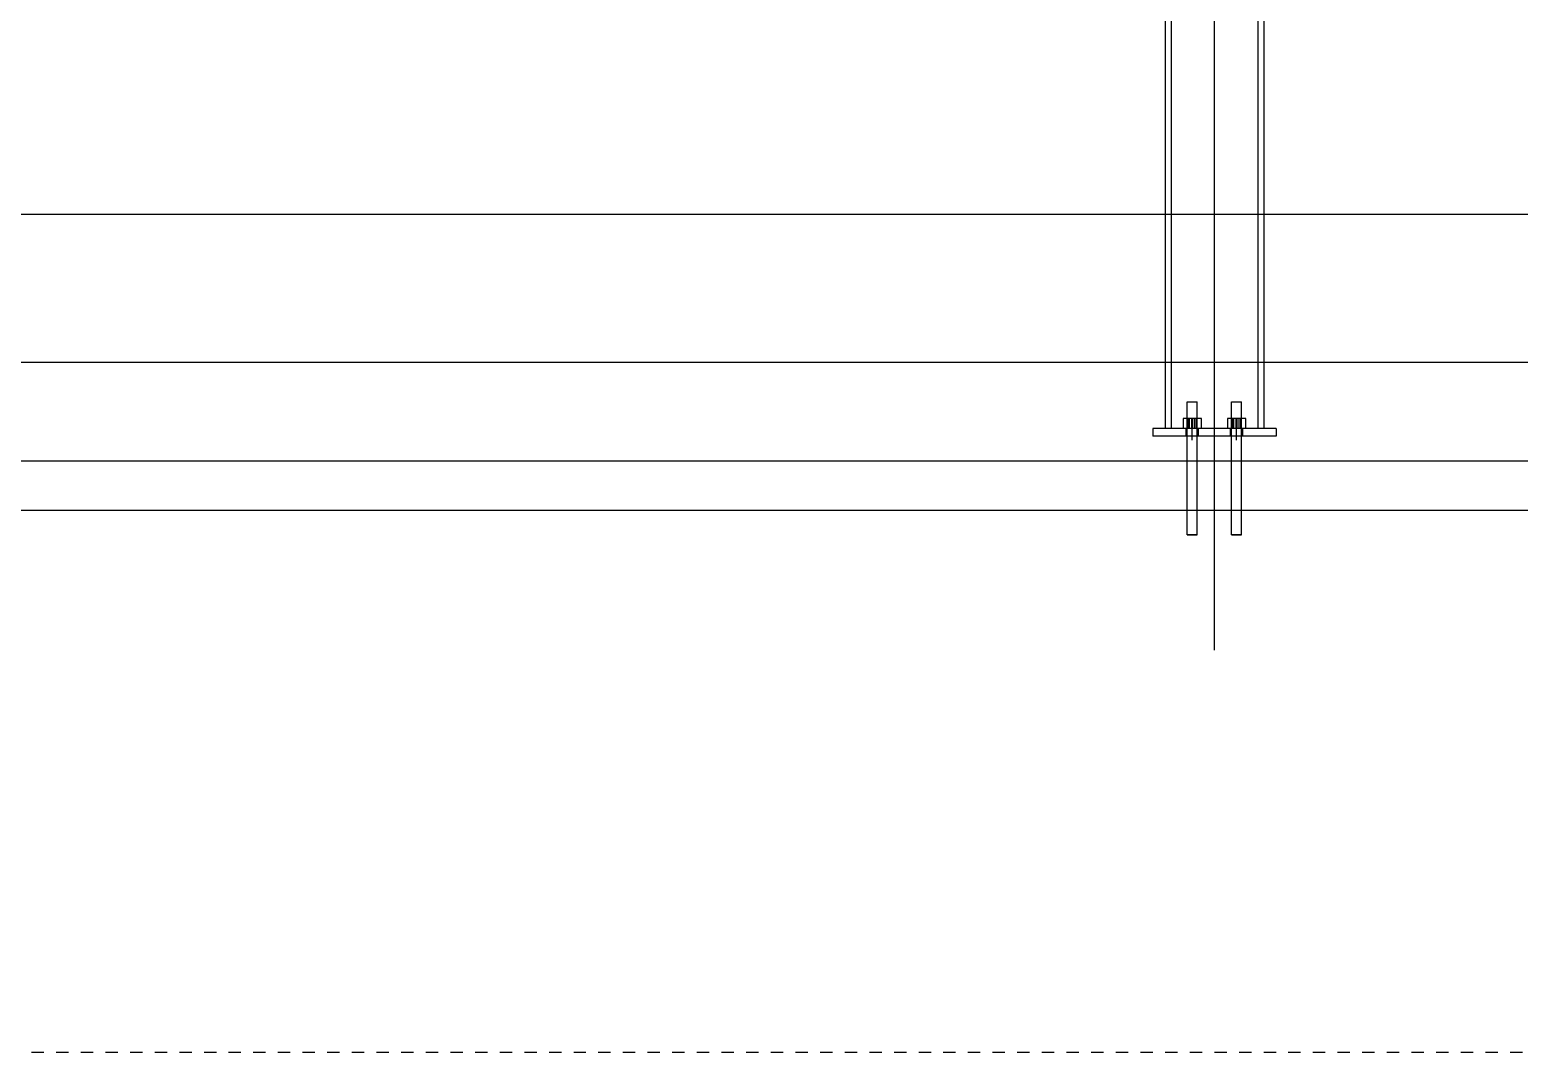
# Model space of a CAD drawing. Header units: millimetres. Extents: x -32710 to 654186, y -254124 to 420220.
# Drawn here: x 225596 to 228618, y 381800 to 383875 of the extents above; entities that cross this region are included whole.
import ezdxf

# ---------------------------------------------------------------- set-up
doc = ezdxf.new("R2010")
doc.units = ezdxf.units.MM
doc.header["$LTSCALE"] = 1000
for name, pattern in [('DXK_LINE_DOT2', [3.9198, 1.9599, -1.9599]), ('DXK_LINE_DOT3', [5.9187, 2.979, -0.9799, 0.9799, -0.9799]), ('TPH12-SEC-@E$0$CENTERK5', [6.916, 6.667, -0.083, 0.083, -0.083]), ('TPH12-SEC-@E$0$DOTK1', [0.1, 0.05, -0.05])]:
    doc.linetypes.add(name, pattern=pattern)
for name, color, linetype in [('MD-20250424-增加TRAY與FS主管位置調整', 7, 'Continuous'), ('TPH12-SEC-@E$0$H-SIN', 252, 'TPH12-SEC-@E$0$CENTERK5'), ('TPH12-SEC-@E$0$KABE1', 252, 'Continuous'), ('TPH12-SEC-@E$0$SIAGE3', 252, 'Continuous'), ('TPH12-SEC-@E$0$SUGATAD', 252, 'TPH12-SEC-@E$0$DOTK1')]:
    doc.layers.add(name, color=color, linetype=linetype)

# ---------------------------------------------------------------- blocks, each defined once
blk = doc.blocks.new('TPH12-SEC-@E')
at = {"layer": 'TPH12-SEC-@E$0$H-SIN'}
blk.add_line((298929.6, 383500), (18729.6, 383500), dxfattribs=at)
at = {"layer": 'TPH12-SEC-@E$0$KABE1'}
for p, q in [((272350, 383200), (188250, 383200)), ((189100, 383000), (272350, 383000))]:
    blk.add_line(p, q, dxfattribs=at)
at = {"layer": 'TPH12-SEC-@E$0$SIAGE3'}
blk.add_line((222700, 382900), (230500, 382900), dxfattribs=at)
at = {"layer": 'TPH12-SEC-@E$0$SUGATAD', "ltscale": 0.5}
blk.add_line((224250, 381800), (230050, 381800), dxfattribs=at)
blk = doc.blocks.new('A$C62b8fcb1')
at = {"color": 8, "linetype": 'DXK_LINE_DOT3'}
blk.add_line((-44100, -600), (-44100, 2723), dxfattribs=at)
at = {"color": 8, "linetype": 'Continuous'}
for p, q in [((-44200, 1878), (-44200, -150)), ((-44188, 1878), (-44188, -150)), ((-44012, 1878), (-44012, -150)), ((-44000, 1878), (-44000, -150)), ((-44155, -130), (-44155, -96)), ((-44155, -96), (-44135, -96)), ((-44135, -130), (-44135, -96)), ((-44065, -130), (-44065, -96)), ((-44065, -96), (-44045, -96)), ((-44045, -130), (-44045, -96)), ((-43975, -150), (-44225, -150)), ((-44225, -150), (-44225, -166)), ((-44126.5, -130), (-44163.5, -130)), ((-44163.5, -130), (-44163.5, -150)), ((-44154.2, -150), (-44154.2, -130)), ((-44135.8, -150), (-44135.8, -130)), ((-44126.5, -150), (-44126.5, -130)), ((-44036.5, -130), (-44073.5, -130)), ((-44073.5, -130), (-44073.5, -150)), ((-44064.2, -150), (-44064.2, -130)), ((-44045.7, -150), (-44045.7, -130)), ((-44036.5, -150), (-44036.5, -130)), ((-43975, -150), (-43975, -166)), ((-43975, -166), (-44225, -166)), ((-44155, -366), (-44155, -166)), ((-44135, -366), (-44135, -166)), ((-44065, -366), (-44065, -166)), ((-44045, -366), (-44045, -166)), ((-44136.3, -366), (-44155, -366)), ((-44135.3, -366), (-44136.3, -366)), ((-44135, -366), (-44135.3, -366)), ((-44046.3, -366), (-44065, -366)), ((-44045.3, -366), (-44046.3, -366)), ((-44045, -366), (-44045.3, -366))]:
    blk.add_line(p, q, dxfattribs=at)
at = {"color": 8, "linetype": 'DXK_LINE_DOT2'}
for p, q in [((-44155, -130), (-44155, -96)), ((-44155, -96), (-44135, -96)), ((-44135, -130), (-44135, -96)), ((-44065, -130), (-44065, -96)), ((-44065, -96), (-44045, -96)), ((-44045, -130), (-44045, -96)), ((-44000, -150), (-44200, -150)), ((-44126.5, -130), (-44163.5, -130)), ((-44163.5, -130), (-44163.5, -150)), ((-44157.5, -166), (-44157.5, -150)), ((-44155, -166), (-44155, -130)), ((-44154.9, -150), (-44154.9, -130)), ((-44154.2, -150), (-44154.2, -130)), ((-44153.4, -150), (-44153.4, -130)), ((-44150.3, -150), (-44150.3, -130)), ((-44146.1, -150), (-44146.1, -130)), ((-44145, -174), (-44145, -150)), ((-44143.9, -150), (-44143.9, -130)), ((-44139.7, -150), (-44139.7, -130)), ((-44136.6, -150), (-44136.6, -130)), ((-44135.8, -150), (-44135.8, -130)), ((-44135.1, -150), (-44135.1, -130)), ((-44135, -166), (-44135, -130)), ((-44132.5, -166), (-44132.5, -150)), ((-44126.5, -150), (-44126.5, -130)), ((-44036.5, -130), (-44073.5, -130)), ((-44073.5, -130), (-44073.5, -150)), ((-44067.5, -166), (-44067.5, -150)), ((-44065, -166), (-44065, -130)), ((-44064.9, -150), (-44064.9, -130)), ((-44064.2, -150), (-44064.2, -130)), ((-44063.4, -150), (-44063.4, -130)), ((-44060.3, -150), (-44060.3, -130)), ((-44056.1, -150), (-44056.1, -130)), ((-44055, -174), (-44055, -150)), ((-44053.9, -150), (-44053.9, -130)), ((-44049.7, -150), (-44049.7, -130)), ((-44046.6, -150), (-44046.6, -130)), ((-44045.7, -150), (-44045.7, -130)), ((-44045.1, -150), (-44045.1, -130)), ((-44045, -166), (-44045, -130)), ((-44042.5, -166), (-44042.5, -150)), ((-44036.5, -150), (-44036.5, -130)), ((-44155, -366), (-44155, -166)), ((-44135, -366), (-44135, -166)), ((-44065, -366), (-44065, -166)), ((-44045, -366), (-44045, -166)), ((-44155, -366), (-44135, -366)), ((-44065, -366), (-44045, -366))]:
    blk.add_line(p, q, dxfattribs=at)

msp = doc.modelspace()

# ---------------------------------------------------------------- block references
msp.add_blockref('TPH12-SEC-@E', (0, 0))
at = {"layer": 'MD-20250424-增加TRAY與FS主管位置調整'}
msp.add_blockref('A$C62b8fcb1', (272100, 383216), dxfattribs=at)

doc.saveas('drawing.dxf')
